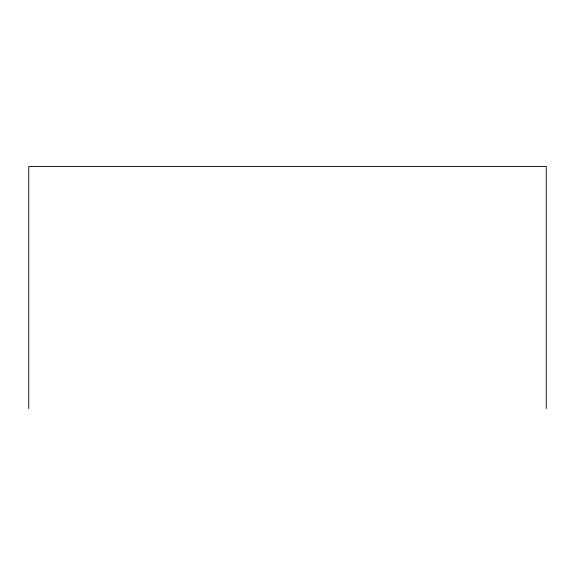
<?xml version="1.0" encoding="UTF-8"?>
<svg xmlns="http://www.w3.org/2000/svg" width="575" height="575" viewBox="0 0 575 575"><rect width="100%" height="100%" fill="white"/><g stroke="black" fill="none" stroke-linecap="round" stroke-linejoin="round"><path stroke-width="0.86" d="M546.25 408.566L546.25 166.434L28.75 166.434L28.75 408.566"/></g></svg>
